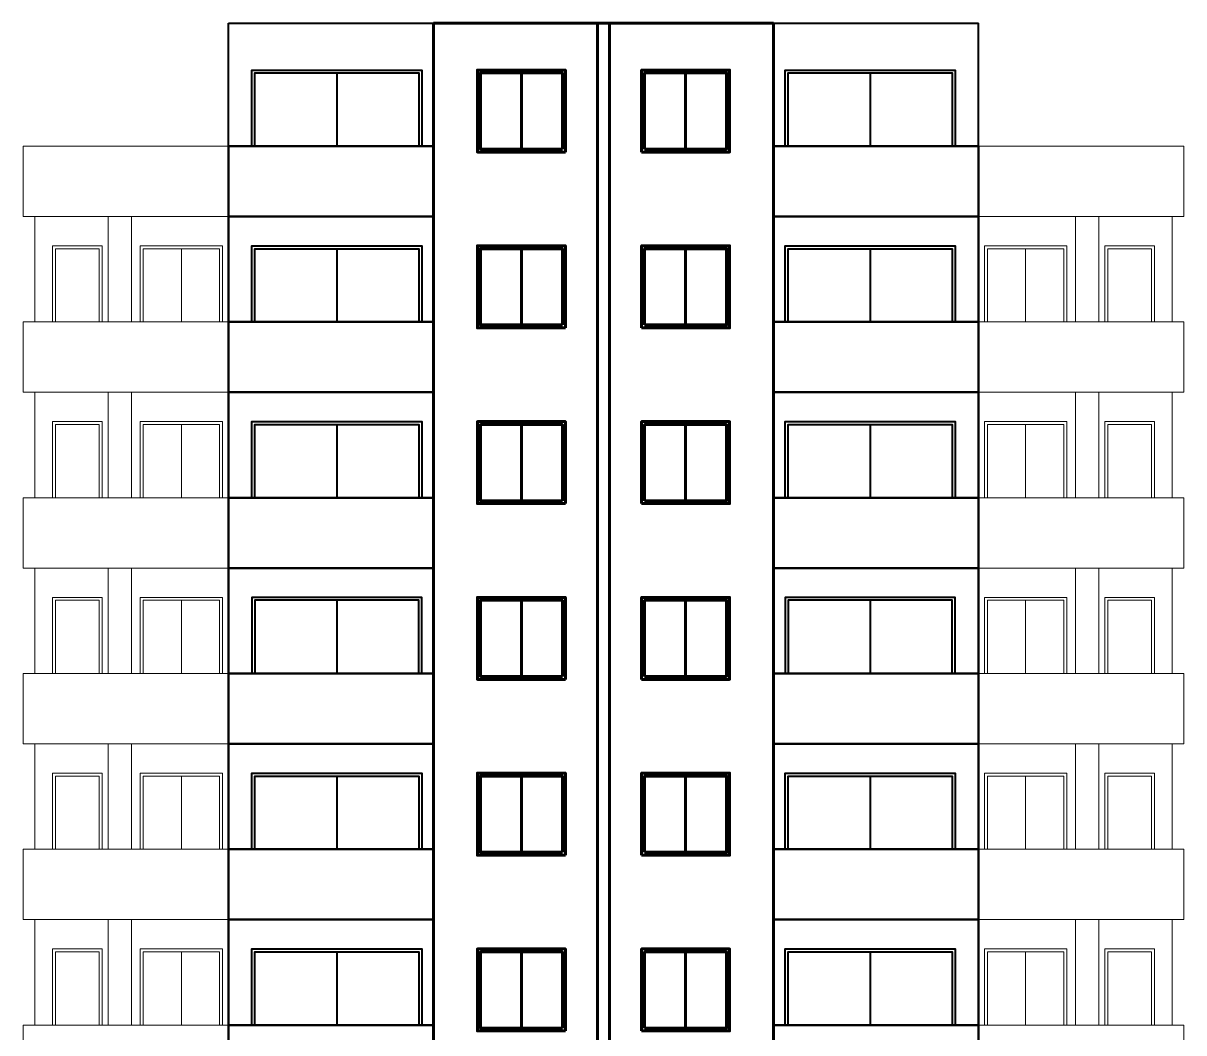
# Model space of a CAD drawing. Header units: millimetres. Extents: x 38129 to 72024, y -56282 to 16512.
# Drawn here: x 69636 to 70626, y -44123 to -43262 of the extents above; entities that cross this region are included whole.
import ezdxf

# ---------------------------------------------------------------- set-up
doc = ezdxf.new("R2010")
doc.units = ezdxf.units.MM
for name, color, linetype, lineweight in [('GÖR 15', 115, 'Continuous', 15), ('GÖR 60', 160, 'Continuous', 60), ('GÖR20', 52, 'Continuous', 20), ('GÖR40', 210, 'Continuous', 40), ('GÖR50', 204, 'Continuous', 50)]:
    doc.layers.add(name, color=color, linetype=linetype, lineweight=lineweight)
doc.layers.add('sıva', color=41, linetype='Continuous')

# ---------------------------------------------------------------- blocks, each defined once
blk = doc.blocks.new('wqqqqq')
at = {"layer": 'GÖR 15'}
for p, q in [((73712.4, -30984.3), (73712.4, -30804.3)), ((73837.1, -30804.3), (73837.1, -30984.3)), ((73877.1, -30804.3), (73877.1, -30984.3)), ((75487.7, -30804.3), (75487.7, -30984.3)), ((75527.7, -30804.3), (75527.7, -30984.3)), ((75652.4, -30984.3), (75652.4, -30804.3)), ((73962.2, -30859.3), (73962.2, -30984.3)), ((75402.5, -30859.3), (75402.5, -30984.3)), ((73712.4, -31284.3), (73712.4, -31104.3)), ((73837.1, -31104.3), (73837.1, -31284.3)), ((73877.1, -31104.3), (73877.1, -31284.3)), ((75487.7, -31104.3), (75487.7, -31284.3)), ((75527.7, -31104.3), (75527.7, -31284.3)), ((75652.4, -31284.3), (75652.4, -31104.3)), ((73962.2, -31159.3), (73962.2, -31284.3)), ((75402.5, -31159.3), (75402.5, -31284.3)), ((73712.4, -31584.3), (73712.4, -31404.3)), ((73837.1, -31404.3), (73837.1, -31584.3)), ((73877.1, -31404.3), (73877.1, -31584.3)), ((75487.7, -31404.3), (75487.7, -31584.3)), ((75527.7, -31404.3), (75527.7, -31584.3)), ((75652.4, -31584.3), (75652.4, -31404.3)), ((73962.2, -31459.3), (73962.2, -31584.3)), ((75402.5, -31459.3), (75402.5, -31584.3)), ((73712.4, -31884.3), (73712.4, -31704.3)), ((73837.1, -31704.3), (73837.1, -31884.3)), ((73877.1, -31704.3), (73877.1, -31884.3)), ((75487.7, -31704.3), (75487.7, -31884.3)), ((75527.7, -31704.3), (75527.7, -31884.3)), ((75652.4, -31884.3), (75652.4, -31704.3)), ((73962.2, -31759.3), (73962.2, -31884.3)), ((75402.5, -31759.3), (75402.5, -31884.3)), ((73712.4, -32184.3), (73712.4, -32004.3)), ((73837.1, -32004.3), (73837.1, -32184.3)), ((73877.1, -32004.3), (73877.1, -32184.3)), ((75487.7, -32004.3), (75487.7, -32184.3)), ((75527.7, -32004.3), (75527.7, -32184.3)), ((75652.4, -32184.3), (75652.4, -32004.3)), ((73962.2, -32059.3), (73962.2, -32184.3)), ((75402.5, -32059.3), (75402.5, -32184.3))]:
    blk.add_line(p, q, dxfattribs=at)
for points in [[(73742.4, -30984.3), (73742.4, -30854.3), (73827.1, -30854.3), (73827.1, -30984.3)], [(73747.4, -30984.3), (73747.4, -30859.3), (73822.1, -30859.3), (73822.1, -30984.3)], [(73892.1, -30984.3), (73892.1, -30854.3), (74032.4, -30854.3), (74032.4, -30984.3)], [(73897.1, -30984.3), (73897.1, -30859.3), (74027.4, -30859.3), (74027.4, -30984.3)], [(75472.7, -30984.3), (75472.7, -30854.3), (75332.4, -30854.3), (75332.4, -30984.3)], [(75467.7, -30984.3), (75467.7, -30859.3), (75337.4, -30859.3), (75337.4, -30984.3)], [(75622.4, -30984.3), (75622.4, -30854.3), (75537.7, -30854.3), (75537.7, -30984.3)], [(75617.4, -30984.3), (75617.4, -30859.3), (75542.7, -30859.3), (75542.7, -30984.3)], [(73742.4, -31284.3), (73742.4, -31154.3), (73827.1, -31154.3), (73827.1, -31284.3)], [(73747.4, -31284.3), (73747.4, -31159.3), (73822.1, -31159.3), (73822.1, -31284.3)], [(73892.1, -31284.3), (73892.1, -31154.3), (74032.4, -31154.3), (74032.4, -31284.3)], [(73897.1, -31284.3), (73897.1, -31159.3), (74027.4, -31159.3), (74027.4, -31284.3)], [(75472.7, -31284.3), (75472.7, -31154.3), (75332.4, -31154.3), (75332.4, -31284.3)], [(75467.7, -31284.3), (75467.7, -31159.3), (75337.4, -31159.3), (75337.4, -31284.3)], [(75622.4, -31284.3), (75622.4, -31154.3), (75537.7, -31154.3), (75537.7, -31284.3)], [(75617.4, -31284.3), (75617.4, -31159.3), (75542.7, -31159.3), (75542.7, -31284.3)], [(73742.4, -31584.3), (73742.4, -31454.3), (73827.1, -31454.3), (73827.1, -31584.3)], [(73747.4, -31584.3), (73747.4, -31459.3), (73822.1, -31459.3), (73822.1, -31584.3)], [(73892.1, -31584.3), (73892.1, -31454.3), (74032.4, -31454.3), (74032.4, -31584.3)], [(73897.1, -31584.3), (73897.1, -31459.3), (74027.4, -31459.3), (74027.4, -31584.3)], [(75472.7, -31584.3), (75472.7, -31454.3), (75332.4, -31454.3), (75332.4, -31584.3)], [(75467.7, -31584.3), (75467.7, -31459.3), (75337.4, -31459.3), (75337.4, -31584.3)], [(75622.4, -31584.3), (75622.4, -31454.3), (75537.7, -31454.3), (75537.7, -31584.3)], [(75617.4, -31584.3), (75617.4, -31459.3), (75542.7, -31459.3), (75542.7, -31584.3)], [(73742.4, -31884.3), (73742.4, -31754.3), (73827.1, -31754.3), (73827.1, -31884.3)], [(73747.4, -31884.3), (73747.4, -31759.3), (73822.1, -31759.3), (73822.1, -31884.3)], [(73892.1, -31884.3), (73892.1, -31754.3), (74032.4, -31754.3), (74032.4, -31884.3)], [(73897.1, -31884.3), (73897.1, -31759.3), (74027.4, -31759.3), (74027.4, -31884.3)], [(75472.7, -31884.3), (75472.7, -31754.3), (75332.4, -31754.3), (75332.4, -31884.3)], [(75467.7, -31884.3), (75467.7, -31759.3), (75337.4, -31759.3), (75337.4, -31884.3)], [(75622.4, -31884.3), (75622.4, -31754.3), (75537.7, -31754.3), (75537.7, -31884.3)], [(75617.4, -31884.3), (75617.4, -31759.3), (75542.7, -31759.3), (75542.7, -31884.3)], [(73742.4, -32184.3), (73742.4, -32054.3), (73827.1, -32054.3), (73827.1, -32184.3)], [(73892.1, -32184.3), (73892.1, -32054.3), (74032.4, -32054.3), (74032.4, -32184.3)], [(75472.7, -32184.3), (75472.7, -32054.3), (75332.4, -32054.3), (75332.4, -32184.3)], [(75622.4, -32184.3), (75622.4, -32054.3), (75537.7, -32054.3), (75537.7, -32184.3)], [(73747.4, -32184.3), (73747.4, -32059.3), (73822.1, -32059.3), (73822.1, -32184.3)], [(73897.1, -32184.3), (73897.1, -32059.3), (74027.4, -32059.3), (74027.4, -32184.3)], [(75467.7, -32184.3), (75467.7, -32059.3), (75337.4, -32059.3), (75337.4, -32184.3)], [(75617.4, -32184.3), (75617.4, -32059.3), (75542.7, -32059.3), (75542.7, -32184.3)]]:
    blk.add_lwpolyline(points, dxfattribs=at)
at = {"layer": 'GÖR 60'}
for p, q in [((74392.4, -30474.4), (74392.4, -31404.3)), ((74392.4, -30474.4), (74972.4, -30474.4)), ((74672.4, -30474.4), (74672.4, -31404.3)), ((74692.4, -30474.4), (74692.4, -31404.3)), ((74972.4, -30474.4), (74972.4, -31584.3)), ((74542.4, -30559.3), (74542.4, -30689.3)), ((74822.4, -30559.3), (74822.4, -30689.3)), ((74542.4, -30859.3), (74542.4, -30989.3)), ((74822.4, -30859.3), (74822.4, -30989.3)), ((74542.4, -31159.3), (74542.4, -31289.3)), ((74822.4, -31159.3), (74822.4, -31289.3)), ((74392.4, -31404.3), (74392.4, -31704.3)), ((74672.4, -31404.3), (74672.4, -31704.3)), ((74692.4, -31404.3), (74692.4, -31704.3)), ((74542.4, -31459.3), (74542.4, -31589.3)), ((74822.4, -31459.3), (74822.4, -31589.3)), ((74972.4, -31584.3), (74972.4, -32004.3)), ((74392.4, -31704.3), (74392.4, -32004.3)), ((74672.4, -31704.3), (74672.4, -32004.3)), ((74692.4, -31704.3), (74692.4, -32004.3)), ((74542.4, -31759.3), (74542.4, -31889.3)), ((74822.4, -31759.3), (74822.4, -31889.3)), ((74392.4, -32004.3), (74392.4, -32304.3)), ((74672.4, -32004.3), (74672.4, -32304.3)), ((74692.4, -32004.3), (74692.4, -32304.3)), ((74972.4, -32004.3), (74972.4, -32304.3)), ((74542.4, -32059.3), (74542.4, -32189.3)), ((74822.4, -32059.3), (74822.4, -32189.3))]:
    blk.add_line(p, q, dxfattribs=at)
for points in [[(74617.4, -30694.3), (74467.4, -30694.3), (74467.4, -30554.3), (74617.4, -30554.3), (74617.4, -30694.3)], [(74747.4, -30694.3), (74897.4, -30694.3), (74897.4, -30554.3), (74747.4, -30554.3), (74747.4, -30694.3)], [(74617.4, -30994.3), (74467.4, -30994.3), (74467.4, -30854.3), (74617.4, -30854.3), (74617.4, -30994.3)], [(74747.4, -30994.3), (74897.4, -30994.3), (74897.4, -30854.3), (74747.4, -30854.3), (74747.4, -30994.3)], [(74617.4, -31294.3), (74467.4, -31294.3), (74467.4, -31154.3), (74617.4, -31154.3), (74617.4, -31294.3)], [(74747.4, -31294.3), (74897.4, -31294.3), (74897.4, -31154.3), (74747.4, -31154.3), (74747.4, -31294.3)], [(74617.4, -31594.3), (74467.4, -31594.3), (74467.4, -31454.3), (74617.4, -31454.3), (74617.4, -31594.3)], [(74747.4, -31594.3), (74897.4, -31594.3), (74897.4, -31454.3), (74747.4, -31454.3), (74747.4, -31594.3)], [(74617.4, -31894.3), (74467.4, -31894.3), (74467.4, -31754.3), (74617.4, -31754.3), (74617.4, -31894.3)], [(74747.4, -31894.3), (74897.4, -31894.3), (74897.4, -31754.3), (74747.4, -31754.3), (74747.4, -31894.3)], [(74617.4, -32194.3), (74467.4, -32194.3), (74467.4, -32054.3), (74617.4, -32054.3), (74617.4, -32194.3)], [(74747.4, -32194.3), (74897.4, -32194.3), (74897.4, -32054.3), (74747.4, -32054.3), (74747.4, -32194.3)]]:
    blk.add_lwpolyline(points, dxfattribs=at)
for points in [[(74612.4, -30689.3), (74472.4, -30689.3), (74472.4, -30559.3), (74612.4, -30559.3)], [(74752.4, -30689.3), (74892.4, -30689.3), (74892.4, -30559.3), (74752.4, -30559.3)], [(74612.4, -30989.3), (74472.4, -30989.3), (74472.4, -30859.3), (74612.4, -30859.3)], [(74752.4, -30989.3), (74892.4, -30989.3), (74892.4, -30859.3), (74752.4, -30859.3)], [(74612.4, -31289.3), (74472.4, -31289.3), (74472.4, -31159.3), (74612.4, -31159.3)], [(74752.4, -31289.3), (74892.4, -31289.3), (74892.4, -31159.3), (74752.4, -31159.3)], [(74612.4, -31589.3), (74472.4, -31589.3), (74472.4, -31459.3), (74612.4, -31459.3)], [(74752.4, -31589.3), (74892.4, -31589.3), (74892.4, -31459.3), (74752.4, -31459.3)], [(74612.4, -31889.3), (74472.4, -31889.3), (74472.4, -31759.3), (74612.4, -31759.3)], [(74752.4, -31889.3), (74892.4, -31889.3), (74892.4, -31759.3), (74752.4, -31759.3)], [(74612.4, -32189.3), (74472.4, -32189.3), (74472.4, -32059.3), (74612.4, -32059.3)], [(74752.4, -32189.3), (74892.4, -32189.3), (74892.4, -32059.3), (74752.4, -32059.3)]]:
    blk.add_lwpolyline(points, close=True, dxfattribs=at)
at = {"layer": 'GÖR20'}
for points in [[(74042.4, -30804.3), (73692.4, -30804.3), (73692.4, -30684.3), (74042.4, -30684.3)], [(75322.4, -30804.3), (75672.4, -30804.3), (75672.4, -30684.3), (75322.4, -30684.3)], [(74042.4, -31104.3), (73692.4, -31104.3), (73692.4, -30984.3), (74042.4, -30984.3)], [(75322.4, -31104.3), (75672.4, -31104.3), (75672.4, -30984.3), (75322.4, -30984.3)], [(74042.4, -31404.3), (73692.4, -31404.3), (73692.4, -31284.3), (74042.4, -31284.3)], [(75322.4, -31404.3), (75672.4, -31404.3), (75672.4, -31284.3), (75322.4, -31284.3)], [(74042.4, -31704.3), (73692.4, -31704.3), (73692.4, -31584.3), (74042.4, -31584.3)], [(75322.4, -31704.3), (75672.4, -31704.3), (75672.4, -31584.3), (75322.4, -31584.3)], [(74042.4, -32004.3), (73692.4, -32004.3), (73692.4, -31884.3), (74042.4, -31884.3)], [(75322.4, -32004.3), (75672.4, -32004.3), (75672.4, -31884.3), (75322.4, -31884.3)], [(74042.4, -32304.3), (73692.4, -32304.3), (73692.4, -32184.3), (74042.4, -32184.3)], [(75322.4, -32304.3), (75672.4, -32304.3), (75672.4, -32184.3), (75322.4, -32184.3)]]:
    blk.add_lwpolyline(points, dxfattribs=at)
at = {"layer": 'GÖR40'}
for p, q in [((74042.4, -30684.3), (74042.4, -30474.4)), ((74042.4, -30474.4), (75322.4, -30474.4)), ((75322.4, -30684.3), (75322.4, -30474.4)), ((74227.4, -30559.3), (74227.4, -30684.3)), ((75137.4, -30559.3), (75137.4, -30684.3)), ((74227.4, -30859.3), (74227.4, -30984.3)), ((75137.4, -30859.3), (75137.4, -30984.3)), ((74227.4, -31159.3), (74227.4, -31284.3)), ((75137.4, -31159.3), (75137.4, -31284.3)), ((74227.4, -31459.3), (74227.4, -31584.3)), ((75137.4, -31459.3), (75137.4, -31584.3)), ((74227.4, -31759.3), (74227.4, -31884.3)), ((75137.4, -31759.3), (75137.4, -31884.3)), ((74227.4, -32059.3), (74227.4, -32184.3)), ((75137.4, -32059.3), (75137.4, -32184.3))]:
    blk.add_line(p, q, dxfattribs=at)
for points in [[(74082.4, -30684.3), (74082.4, -30554.3), (74372.4, -30554.3), (74372.4, -30684.3)], [(74087.4, -30684.3), (74087.4, -30559.3), (74367.4, -30559.3), (74367.4, -30684.3)], [(74992.4, -30684.3), (74992.4, -30554.3), (75282.4, -30554.3), (75282.4, -30684.3)], [(74997.4, -30684.3), (74997.4, -30559.3), (75277.4, -30559.3), (75277.4, -30684.3)], [(74082.4, -30984.3), (74082.4, -30854.3), (74372.4, -30854.3), (74372.4, -30984.3)], [(74087.4, -30984.3), (74087.4, -30859.3), (74367.4, -30859.3), (74367.4, -30984.3)], [(74992.4, -30984.3), (74992.4, -30854.3), (75282.4, -30854.3), (75282.4, -30984.3)], [(74997.4, -30984.3), (74997.4, -30859.3), (75277.4, -30859.3), (75277.4, -30984.3)], [(74082.4, -31284.3), (74082.4, -31154.3), (74372.4, -31154.3), (74372.4, -31284.3)], [(74087.4, -31284.3), (74087.4, -31159.3), (74367.4, -31159.3), (74367.4, -31284.3)], [(74992.4, -31284.3), (74992.4, -31154.3), (75282.4, -31154.3), (75282.4, -31284.3)], [(74997.4, -31284.3), (74997.4, -31159.3), (75277.4, -31159.3), (75277.4, -31284.3)], [(74372.4, -31584.3), (74372.4, -31454.3), (74082.4, -31454.3), (74082.4, -31584.3)], [(74367.4, -31584.3), (74367.4, -31459.3), (74087.4, -31459.3), (74087.4, -31584.3)], [(75282.4, -31584.3), (75282.4, -31454.3), (74992.4, -31454.3), (74992.4, -31584.3)], [(75277.4, -31584.3), (75277.4, -31459.3), (74997.4, -31459.3), (74997.4, -31584.3)], [(74082.4, -31884.3), (74082.4, -31754.3), (74372.4, -31754.3), (74372.4, -31884.3)], [(74087.4, -31884.3), (74087.4, -31759.3), (74367.4, -31759.3), (74367.4, -31884.3)], [(74992.4, -31884.3), (74992.4, -31754.3), (75282.4, -31754.3), (75282.4, -31884.3)], [(74997.4, -31884.3), (74997.4, -31759.3), (75277.4, -31759.3), (75277.4, -31884.3)], [(74082.4, -32184.3), (74082.4, -32054.3), (74372.4, -32054.3), (74372.4, -32184.3)], [(74992.4, -32184.3), (74992.4, -32054.3), (75282.4, -32054.3), (75282.4, -32184.3)], [(74087.4, -32184.3), (74087.4, -32059.3), (74367.4, -32059.3), (74367.4, -32184.3)], [(74997.4, -32184.3), (74997.4, -32059.3), (75277.4, -32059.3), (75277.4, -32184.3)]]:
    blk.add_lwpolyline(points, dxfattribs=at)
at = {"layer": 'GÖR50'}
for p, q in [((75322.4, -30984.3), (75322.4, -30804.3)), ((75322.4, -31284.3), (75322.4, -31104.3)), ((74042.4, -31584.3), (74042.4, -31404.3)), ((75322.4, -31884.3), (75322.4, -31704.3)), ((75322.4, -32184.3), (75322.4, -32004.3))]:
    blk.add_line(p, q, dxfattribs=at)
for points in [[(74392.4, -30804.3), (74042.4, -30804.3), (74042.4, -30684.3), (74392.4, -30684.3)], [(74972.4, -30804.3), (75322.4, -30804.3), (75322.4, -30684.3), (74972.4, -30684.3)], [(74042.4, -30984.3), (74042.4, -30804.3)], [(74392.4, -31104.3), (74042.4, -31104.3), (74042.4, -30984.3), (74392.4, -30984.3)], [(74972.4, -31104.3), (75322.4, -31104.3), (75322.4, -30984.3), (74972.4, -30984.3)], [(74042.4, -31284.3), (74042.4, -31104.3)], [(74392.4, -31404.3), (74042.4, -31404.3), (74042.4, -31284.3), (74392.4, -31284.3)], [(74972.4, -31404.3), (75322.4, -31404.3), (75322.4, -31284.3), (74972.4, -31284.3)], [(75322.4, -31584.3), (75322.4, -31404.3)], [(74392.4, -31704.3), (74042.4, -31704.3), (74042.4, -31584.3), (74392.4, -31584.3)], [(74972.4, -31704.3), (75322.4, -31704.3), (75322.4, -31584.3), (74972.4, -31584.3)], [(74042.4, -31884.3), (74042.4, -31704.3)], [(74392.4, -32004.3), (74042.4, -32004.3), (74042.4, -31884.3), (74392.4, -31884.3)], [(74972.4, -32004.3), (75322.4, -32004.3), (75322.4, -31884.3), (74972.4, -31884.3)], [(74042.4, -32184.3), (74042.4, -32004.3)], [(74392.4, -32304.3), (74042.4, -32304.3), (74042.4, -32184.3), (74392.4, -32184.3)], [(74972.4, -32304.3), (75322.4, -32304.3), (75322.4, -32184.3), (74972.4, -32184.3)]]:
    blk.add_lwpolyline(points, dxfattribs=at)

msp = doc.modelspace()

# ---------------------------------------------------------------- block references
at = {"layer": 'sıva', "xscale": 0.5, "yscale": 0.5, "zscale": 0.5}
msp.add_blockref('wqqqqq', (32790.03, -28024.42), dxfattribs=at)

doc.saveas('drawing.dxf')
